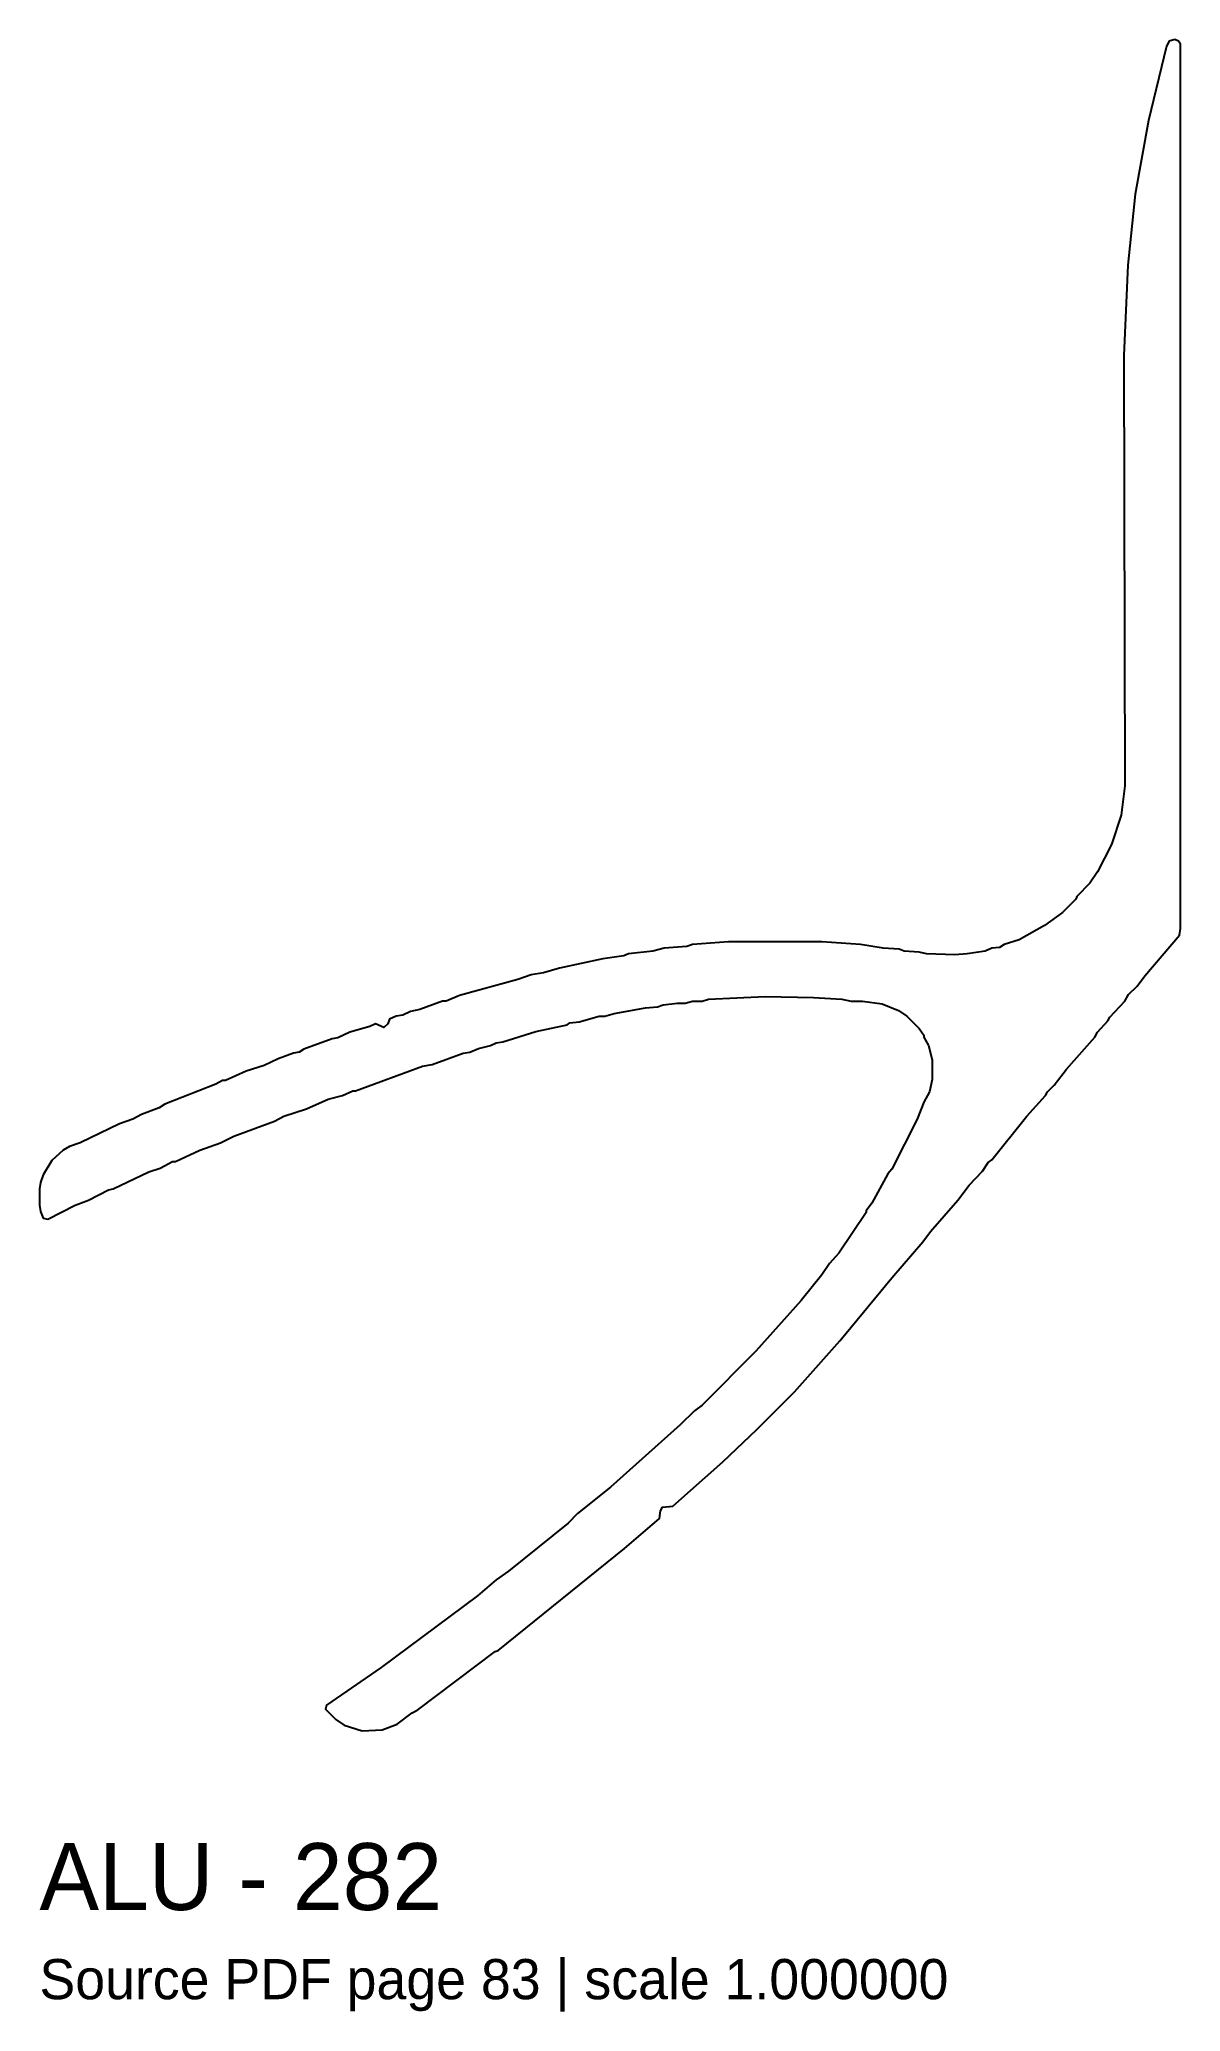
# Model space of a CAD drawing. Header units: millimetres. Extents: x 0 to 51.2, y -12.6 to 75.9.
import ezdxf

# ---------------------------------------------------------------- set-up
doc = ezdxf.new("R2010")
doc.units = ezdxf.units.MM
doc.layers.add('INFO', color=7, linetype='Continuous')
doc.layers.add('PROFILE', color=7, linetype='Continuous')

msp = doc.modelspace()

# ---------------------------------------------------------------- linework, layer by layer
at = {"layer": 'PROFILE'}
msp.add_lwpolyline([(50.927, 75.904), (50.673, 75.819), (50.546, 75.607), (49.742, 72.263), (49.149, 68.961), (48.81, 65.786), (48.641, 61.722), (48.683, 42.418), (48.514, 41.106), (48.091, 39.793), (47.456, 38.566), (47.117, 38.058), (46.524, 37.465), (46.482, 37.338), (45.889, 36.745), (45.085, 36.153), (43.942, 35.518), (43.265, 35.306), (43.053, 35.179), (42.714, 35.137), (42.418, 35.01), (41.614, 34.883), (41.063, 34.84), (39.793, 34.883), (39.455, 34.967), (38.777, 35.01), (38.566, 35.094), (37.846, 35.137), (36.83, 35.306), (35.094, 35.433), (30.903, 35.433), (29.295, 35.306), (29.041, 35.221), (28.025, 35.137), (27.517, 35.01), (26.416, 34.883), (26.204, 34.798), (25.273, 34.671), (23.326, 34.248), (22.606, 34.036), (22.056, 33.951), (21.463, 33.74), (18.838, 33.02), (18.246, 32.766), (18.076, 32.766), (17.06, 32.385), (16.637, 32.3), (16.298, 32.131), (16.002, 32.089), (15.706, 31.962), (15.621, 31.75), (15.452, 31.581), (15.071, 31.75), (14.817, 31.623), (13.928, 31.369), (13.377, 31.115), (13.123, 31.073), (11.853, 30.607), (11.642, 30.48), (11.388, 30.438), (10.71, 30.184), (10.075, 29.887), (9.271, 29.633), (8.34, 29.21), (8.213, 29.21), (7.916, 29.041), (5.63, 28.152), (5.376, 27.982), (4.572, 27.686), (4.191, 27.474), (3.598, 27.263), (1.82, 26.416), (1.355, 26.247), (1.058, 26.077), (0.55, 25.612), (0.169, 24.977), (0.042, 24.638), (0, 24.342), (0, 23.622), (0.042, 23.326), (0.169, 23.029), (0.381, 22.987), (1.609, 23.622), (2.201, 23.834), (3.09, 24.299), (3.302, 24.342), (4.911, 25.104), (5.419, 25.273), (5.969, 25.569), (6.096, 25.569), (7.197, 26.077), (8.128, 26.416), (8.721, 26.712), (10.541, 27.39), (10.964, 27.601), (11.98, 27.94), (12.954, 28.363), (13.589, 28.533), (14.055, 28.744), (14.182, 28.744), (17.187, 29.845), (17.611, 29.93), (19.008, 30.438), (19.304, 30.48), (19.685, 30.649), (20.235, 30.776), (20.489, 30.903), (20.786, 30.946), (22.267, 31.411), (23.664, 31.708), (23.791, 31.792), (24.215, 31.835), (25.104, 32.089), (25.358, 32.089), (25.781, 32.216), (27.178, 32.47), (27.728, 32.512), (27.982, 32.597), (28.617, 32.681), (28.956, 32.681), (29.295, 32.766), (29.718, 32.766), (30.014, 32.851), (32.554, 32.978), (34.713, 32.935), (35.983, 32.851), (36.407, 32.766), (36.915, 32.766), (37.804, 32.639), (38.523, 32.343), (38.904, 32.089), (39.455, 31.538), (39.666, 31.242), (39.666, 31.157), (39.878, 30.776), (40.047, 30.141), (40.047, 29.252), (39.92, 28.702), (39.666, 28.236), (39.37, 27.474), (38.227, 25.231), (38.058, 25.019), (37.338, 23.707), (37.084, 23.368), (37.084, 23.283), (35.856, 21.463), (35.433, 20.997), (35.094, 20.489), (34.163, 19.346), (32.131, 17.06), (29.718, 14.647), (29.379, 14.393), (28.744, 13.758), (25.612, 10.964), (24.13, 9.779), (23.707, 9.356), (21.04, 7.197), (20.489, 6.816), (19.643, 6.096), (15.325, 2.879), (12.869, 1.185), (12.827, 1.016), (13.293, 0.55), (13.674, 0.296), (14.478, 0.042), (15.367, 0.085), (16.044, 0.339), (16.722, 0.847), (16.976, 0.974), (20.447, 3.598), (20.574, 3.641), (26.247, 8.213), (27.813, 9.567), (27.855, 9.906), (27.94, 10.075), (28.406, 10.118), (30.649, 12.107), (32.173, 13.547), (33.867, 15.24), (35.899, 17.526), (38.227, 20.362), (39.624, 21.971), (39.963, 22.437), (41.19, 23.834), (41.698, 24.511), (42.291, 25.146), (42.545, 25.527), (42.714, 25.654), (44.281, 27.601), (45.127, 28.533), (45.212, 28.702), (45.508, 28.998), (46.059, 29.718), (47.329, 31.157), (47.456, 31.369), (47.921, 31.877), (48.006, 32.046), (48.683, 32.766), (48.853, 33.062), (49.234, 33.443), (49.572, 33.909), (51.139, 35.729), (51.181, 36.026), (51.181, 75.692), (51.096, 75.819)], close=True, dxfattribs=at)

# ---------------------------------------------------------------- texts
at = {"layer": 'INFO'}
for s, height, p in [('ALU - 282', 3, (0, -8)), ('Source PDF page 83 | scale 1.000000', 1.8, (0, -12))]:
    msp.add_text(s, height=height, dxfattribs=at).set_placement(p)

doc.saveas('drawing.dxf')
